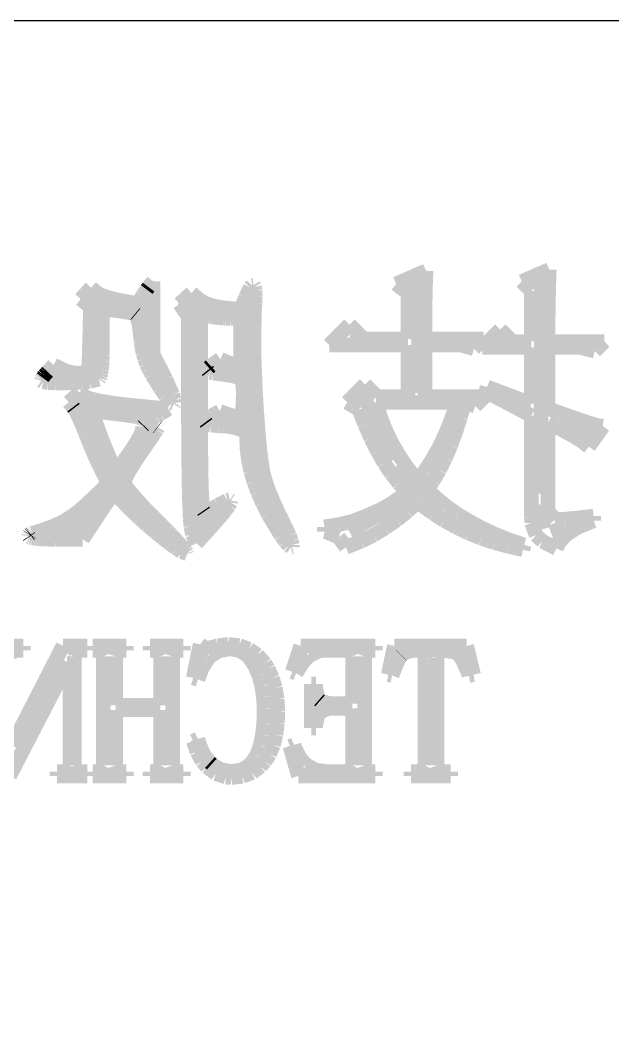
# Model space of a CAD drawing. Extents: x -169 to 241, y -96 to 191.
# Drawn here: x -151.26 to -147.13, y -87.12 to -80 of the extents above; entities that cross this region are included whole.
import ezdxf

# ---------------------------------------------------------------- set-up
doc = ezdxf.new("R2010")
doc.units = 0
doc.layers.add('BG_SILKSCREEN_BOTTOM', color=1, linetype='CONTINUOUS')

msp = doc.modelspace()

# ---------------------------------------------------------------- linework, layer by layer
at = {"layer": 'BG_SILKSCREEN_BOTTOM'}
msp.add_lwpolyline([(-163.78301, -80.00365), (-107.472988, -80.00365), (-107.472988, -90.503756)], dxfattribs=at)
at = {"layer": 'BG_SILKSCREEN_BOTTOM', "const_width": 0.1016}
for points in [[(-148.433282, -81.747106), (-148.641562, -81.8388)], [(-148.436584, -81.823814), (-148.433282, -81.747106)], [(-147.57527, -81.738724), (-147.76704, -81.822036)], [(-147.578572, -81.828386), (-147.57527, -81.738724)], [(-150.365206, -81.860898), (-150.333202, -81.820258)], [(-150.333202, -81.820258), (-150.333202, -82.074512)], [(-148.504148, -81.806288), (-148.471636, -82.596736)], [(-148.438362, -81.911698), (-148.436584, -81.823814)], [(-147.76704, -81.822036), (-147.700238, -81.888838)], [(-147.62988, -81.820258), (-147.635976, -83.300316)], [(-147.580858, -81.922112), (-147.578572, -81.828386)], [(-150.80107, -81.90357), (-150.765002, -81.865216)], [(-150.765002, -81.865216), (-150.728426, -81.89722)], [(-150.728426, -81.89722), (-150.70836, -81.909666)], [(-150.397718, -81.905856), (-150.391114, -81.896458)], [(-150.391114, -81.896458), (-150.384256, -81.88706)], [(-150.384256, -81.88706), (-150.377906, -81.877916)], [(-150.377906, -81.877916), (-150.371302, -81.869026)], [(-150.365206, -81.860898), (-150.371302, -81.869026)], [(-150.371048, -81.950306), (-150.365206, -81.860898)], [(-150.109174, -81.939892), (-150.066248, -81.901538)], [(-150.066248, -81.901538), (-150.017226, -81.94421)], [(-149.690074, -81.93151), (-149.657054, -81.862422)], [(-149.657054, -81.862422), (-149.644862, -81.847944)], [(-149.644862, -81.847944), (-149.63521, -81.846928)], [(-149.63521, -81.846928), (-149.628098, -81.858866)], [(-149.628098, -81.858866), (-149.62378, -81.88452)], [(-149.62378, -81.88452), (-149.62251, -81.923128)], [(-148.641562, -81.8388), (-148.55825, -81.905348)], [(-147.700238, -81.888838), (-147.700238, -82.239612)], [(-150.837646, -81.94421), (-150.80107, -81.90357)], [(-150.803356, -81.97215), (-150.837646, -81.94421)], [(-150.76932, -81.999836), (-150.803356, -81.97215)], [(-150.765256, -81.91246), (-150.784814, -81.931256)], [(-150.784814, -81.931256), (-150.685754, -82.012536)], [(-150.657814, -81.969102), (-150.765256, -81.91246)], [(-150.70836, -81.909666), (-150.693374, -81.91627)], [(-150.693374, -81.91627), (-150.676102, -81.923382)], [(-150.657814, -81.969102), (-150.685754, -82.012536)], [(-150.676102, -81.923382), (-150.656544, -81.929986)], [(-150.429722, -82.014568), (-150.657814, -81.969102)], [(-150.656544, -81.929986), (-150.635208, -81.93659)], [(-150.635208, -81.93659), (-150.612856, -81.942686)], [(-150.612856, -81.942686), (-150.589742, -81.948274)], [(-150.589742, -81.948274), (-150.566374, -81.952846)], [(-150.566374, -81.952846), (-150.440136, -81.976214)], [(-150.440136, -81.976214), (-150.4188, -81.939892)], [(-150.4188, -81.939892), (-150.409656, -81.924144)], [(-150.4188, -81.939892), (-150.402544, -81.985358)], [(-150.409656, -81.924144), (-150.403814, -81.915)], [(-150.403814, -81.915), (-150.397718, -81.905856)], [(-150.371048, -82.156808), (-150.371048, -81.950306)], [(-150.14956, -81.978246), (-150.109174, -81.939892)], [(-150.104602, -81.973928), (-150.119588, -82.020918)], [(-150.057866, -81.95056), (-150.104602, -81.973928)], [(-149.966426, -82.015584), (-150.057866, -81.95056)], [(-150.017226, -81.94421), (-149.992588, -81.961736)], [(-149.992588, -81.961736), (-149.977094, -81.96961)], [(-149.977094, -81.96961), (-149.959568, -81.97723)], [(-149.724364, -82.016854), (-149.690074, -81.93151)], [(-149.650704, -81.914746), (-149.67204, -82.001868)], [(-149.62251, -81.923128), (-149.624034, -81.975198)], [(-148.55825, -81.905348), (-148.55825, -82.222848)], [(-148.440648, -82.009488), (-148.438362, -81.911698)], [(-147.582636, -82.018886), (-147.580858, -81.922112)], [(-150.775416, -82.226404), (-150.76932, -81.999836)], [(-150.722584, -82.023458), (-150.730966, -82.096102)], [(-150.685754, -82.012536), (-150.722584, -82.023458)], [(-150.685754, -82.012536), (-150.685754, -82.243168)], [(-150.685754, -82.012536), (-150.585424, -82.02549)], [(-150.566374, -82.028284), (-150.585424, -82.02549)], [(-150.547832, -82.031078), (-150.566374, -82.028284)], [(-150.529798, -82.033872), (-150.547832, -82.031078)], [(-150.513288, -82.036412), (-150.529798, -82.033872)], [(-150.498302, -82.038952), (-150.513288, -82.036412)], [(-150.485094, -82.041238), (-150.498302, -82.038952)], [(-150.473918, -82.04327), (-150.485094, -82.041238)], [(-150.45944, -82.046826), (-150.473918, -82.04327)], [(-150.382986, -82.23631), (-150.429722, -82.014568)], [(-150.402544, -81.985358), (-150.333202, -82.32902)], [(-150.119588, -82.020918), (-150.14956, -81.978246)], [(-150.119588, -82.020918), (-150.087584, -82.065876)], [(-150.073614, -82.004916), (-150.075138, -82.035904)], [(-150.075138, -82.035904), (-150.03272, -82.033618)], [(-150.049484, -83.004406), (-150.075138, -82.035904)], [(-150.052786, -81.994502), (-150.073614, -82.004916)], [(-149.966426, -82.015584), (-150.052786, -81.994502)], [(-150.03272, -82.033618), (-150.03272, -82.081624)], [(-149.858984, -82.040984), (-149.966426, -82.015584)], [(-149.959568, -81.97723), (-149.940518, -81.983834)], [(-149.940518, -81.983834), (-149.91969, -81.98993)], [(-149.91969, -81.98993), (-149.897084, -81.995518)], [(-149.897084, -81.995518), (-149.873208, -82.00009)], [(-149.873208, -82.00009), (-149.84857, -82.004154)], [(-149.78253, -82.046572), (-149.858984, -82.040984)], [(-149.724364, -82.016854), (-149.84857, -82.004154)], [(-149.724364, -82.016854), (-149.78253, -82.046572)], [(-149.67204, -82.001868), (-149.724364, -82.07883)], [(-149.724364, -82.07883), (-149.724364, -82.016854)], [(-149.709124, -82.142838), (-149.67204, -82.001868)], [(-149.67204, -82.001868), (-149.673564, -82.114644)], [(-149.628352, -82.040222), (-149.631908, -82.264758)], [(-149.624034, -81.975198), (-149.628352, -82.040222)], [(-148.441664, -82.117692), (-148.440648, -82.009488)], [(-147.583652, -82.119724), (-147.582636, -82.018886)], [(-150.730966, -82.096102), (-150.737316, -82.460592)], [(-150.455122, -82.050382), (-150.45944, -82.046826)], [(-150.450296, -82.058002), (-150.455122, -82.050382)], [(-150.445724, -82.069178), (-150.450296, -82.058002)], [(-150.441152, -82.083656), (-150.445724, -82.069178)], [(-150.43658, -82.100928), (-150.441152, -82.083656)], [(-150.432516, -82.120486), (-150.43658, -82.100928)], [(-150.333202, -82.074512), (-150.333202, -82.32902)], [(-150.087584, -82.794602), (-150.087584, -82.065876)], [(-150.03272, -82.081624), (-150.034498, -82.643218)], [(-149.935946, -82.065876), (-150.00224, -82.05089)], [(-150.00224, -82.05089), (-150.00224, -82.73923)], [(-149.922738, -82.068162), (-149.935946, -82.065876)], [(-149.90826, -82.070194), (-149.922738, -82.068162)], [(-149.892258, -82.072226), (-149.90826, -82.070194)], [(-149.875748, -82.074004), (-149.892258, -82.072226)], [(-149.85873, -82.075528), (-149.875748, -82.074004)], [(-149.84222, -82.077052), (-149.85873, -82.075528)], [(-149.825964, -82.078068), (-149.84222, -82.077052)], [(-149.797008, -82.07883), (-149.825964, -82.078068)], [(-149.724364, -82.07883), (-149.797008, -82.07883)], [(-149.724364, -82.07883), (-149.724364, -82.420714)], [(-149.673564, -82.114644), (-149.659086, -82.484722)], [(-150.428706, -82.142076), (-150.432516, -82.120486)], [(-150.422864, -82.189828), (-150.428706, -82.142076)], [(-150.333202, -82.32902), (-150.371048, -82.156808)], [(-149.690836, -82.389218), (-149.709124, -82.142838)], [(-148.966174, -82.123026), (-149.107652, -82.264504)], [(-148.866352, -82.222848), (-148.966174, -82.123026)], [(-148.441664, -82.222848), (-148.441664, -82.117692)], [(-148.041868, -82.281014), (-147.917154, -82.1563)], [(-147.833588, -82.239612), (-147.917154, -82.1563)], [(-147.583652, -82.239612), (-147.583652, -82.119724)], [(-150.78202, -82.452718), (-150.775416, -82.226404)], [(-150.685754, -82.243168), (-150.687278, -82.336132)], [(-150.417784, -82.239104), (-150.422864, -82.189828)], [(-150.417784, -82.239104), (-150.382986, -82.23631)], [(-150.411434, -82.282792), (-150.417784, -82.239104)], [(-150.303992, -82.468974), (-150.417784, -82.239104)], [(-150.333202, -82.32902), (-150.417784, -82.239104)], [(-148.938488, -82.215228), (-148.95957, -82.199226)], [(-148.55825, -82.222848), (-148.866352, -82.222848)], [(-148.033486, -82.222848), (-148.441664, -82.222848)], [(-148.100288, -82.289396), (-148.033486, -82.222848)], [(-147.914868, -82.23123), (-147.933156, -82.224626)], [(-147.700238, -82.239612), (-147.833588, -82.239612)], [(-147.192238, -82.239612), (-147.583652, -82.239612)], [(-147.25904, -82.30616), (-147.192238, -82.239612)], [(-150.403306, -82.322416), (-150.411434, -82.282792)], [(-150.392892, -82.3595), (-150.403306, -82.322416)], [(-150.333202, -82.32902), (-150.245572, -82.501994)], [(-149.631908, -82.264758), (-149.628606, -82.405982)], [(-149.107652, -82.264504), (-148.55825, -82.264504)], [(-148.55825, -82.264504), (-148.55825, -82.622644)], [(-148.441664, -82.264504), (-148.191982, -82.264504)], [(-148.441664, -82.622644), (-148.441664, -82.264504)], [(-148.191982, -82.264504), (-148.100288, -82.289396)], [(-148.041868, -82.281014), (-147.700238, -82.281014)], [(-147.700238, -82.281014), (-147.700238, -82.672428)], [(-147.583652, -82.705956), (-147.583652, -82.281014)], [(-147.583652, -82.281014), (-147.358862, -82.281014)], [(-147.358862, -82.281014), (-147.25904, -82.30616)], [(-150.688548, -82.374994), (-150.690834, -82.408776)], [(-150.687278, -82.336132), (-150.688548, -82.374994)], [(-150.37943, -82.395822), (-150.392892, -82.3595)], [(-150.362412, -82.432652), (-150.37943, -82.395822)], [(-149.932898, -82.409538), (-149.912324, -82.39506)], [(-149.912324, -82.39506), (-149.865334, -82.363056)], [(-149.865334, -82.363056), (-149.794976, -82.392774)], [(-149.794976, -82.392774), (-149.724364, -82.420714)], [(-149.659086, -82.484722), (-149.690836, -82.389218)], [(-151.091392, -82.476086), (-151.08428, -82.467958)], [(-151.08428, -82.467958), (-151.07666, -82.459322)], [(-151.07666, -82.459322), (-151.068278, -82.450432)], [(-151.068278, -82.450432), (-151.025606, -82.403696)], [(-151.011636, -82.45221), (-151.060404, -82.496914)], [(-151.025606, -82.403696), (-151.02586, -82.403696)], [(-151.025606, -82.403696), (-150.961598, -82.4357)], [(-150.960582, -82.487262), (-151.011636, -82.45221)], [(-150.961598, -82.4357), (-150.936198, -82.44586)], [(-150.936198, -82.44586), (-150.922482, -82.450432)], [(-150.922482, -82.450432), (-150.908004, -82.453988)], [(-150.908004, -82.453988), (-150.893526, -82.456782)], [(-150.893526, -82.456782), (-150.879556, -82.458814)], [(-150.879556, -82.458814), (-150.866094, -82.460084)], [(-150.866094, -82.460084), (-150.85314, -82.460084)], [(-150.85314, -82.460084), (-150.841964, -82.459322)], [(-150.841964, -82.459322), (-150.78202, -82.452718)], [(-150.737316, -82.460592), (-150.789132, -82.482182)], [(-150.697438, -82.461354), (-150.701502, -82.48015)], [(-150.693628, -82.437732), (-150.697438, -82.461354)], [(-150.690834, -82.408776), (-150.693628, -82.437732)], [(-150.34133, -82.472022), (-150.362412, -82.432652)], [(-150.269702, -82.532474), (-150.303992, -82.468974)], [(-149.954996, -82.441034), (-149.954488, -82.432398)], [(-149.9489, -82.448654), (-149.954996, -82.441034)], [(-149.954488, -82.432398), (-149.946868, -82.421984)], [(-149.935438, -82.45475), (-149.9489, -82.448654)], [(-149.946868, -82.421984), (-149.932898, -82.409538)], [(-149.91461, -82.45983), (-149.935438, -82.45475)], [(-149.850348, -82.467704), (-149.91461, -82.45983)], [(-149.870922, -82.408014), (-149.906482, -82.427572)], [(-149.906482, -82.427572), (-149.659086, -82.484722)], [(-149.783546, -82.431128), (-149.870922, -82.408014)], [(-149.831298, -82.46999), (-149.850348, -82.467704)], [(-149.812248, -82.473292), (-149.831298, -82.46999)], [(-149.724364, -82.420714), (-149.783546, -82.431128)], [(-149.724364, -82.420714), (-149.659086, -82.484722)], [(-149.628606, -82.405982), (-149.62251, -82.556604)], [(-151.112982, -82.512662), (-151.110442, -82.50428)], [(-151.100282, -82.520536), (-151.112982, -82.512662)], [(-151.110442, -82.50428), (-151.107394, -82.498692)], [(-151.107394, -82.498692), (-151.103076, -82.491834)], [(-151.103076, -82.491834), (-151.097488, -82.484214)], [(-151.065484, -82.525616), (-151.100282, -82.520536)], [(-151.097488, -82.484214), (-151.091392, -82.476086)], [(-151.015192, -82.52841), (-151.065484, -82.525616)], [(-151.060404, -82.496914), (-150.990808, -82.499708)], [(-150.95474, -82.528664), (-151.015192, -82.52841)], [(-150.789132, -82.482182), (-150.960582, -82.487262)], [(-150.890478, -82.52714), (-150.95474, -82.528664)], [(-150.827994, -82.523076), (-150.890478, -82.52714)], [(-150.773384, -82.517742), (-150.827994, -82.523076)], [(-150.711662, -82.501994), (-150.773384, -82.517742)], [(-150.706074, -82.493866), (-150.711662, -82.501994)], [(-150.701502, -82.48015), (-150.706074, -82.493866)], [(-150.28418, -82.56397), (-150.34133, -82.472022)], [(-150.249636, -82.614516), (-150.269702, -82.532474)], [(-150.245572, -82.501994), (-150.19782, -82.609944)], [(-149.79396, -82.476594), (-149.812248, -82.473292)], [(-149.776688, -82.48015), (-149.79396, -82.476594)], [(-149.761194, -82.484214), (-149.776688, -82.48015)], [(-149.747224, -82.488278), (-149.761194, -82.484214)], [(-149.736048, -82.492342), (-149.747224, -82.488278)], [(-149.722332, -82.499708), (-149.736048, -82.492342)], [(-149.659086, -82.484722), (-149.722332, -82.499708)], [(-149.718268, -82.506058), (-149.722332, -82.499708)], [(-149.714712, -82.51571), (-149.718268, -82.506058)], [(-149.711664, -82.528664), (-149.714712, -82.51571)], [(-149.709378, -82.544412), (-149.711664, -82.528664)], [(-149.706076, -82.60461), (-149.659086, -82.484722)], [(-149.659086, -82.484722), (-149.650704, -82.738214)], [(-148.85797, -82.539332), (-148.982684, -82.6643)], [(-148.774658, -82.622644), (-148.85797, -82.539332)], [(-150.884636, -82.63001), (-150.846028, -82.595974)], [(-150.846028, -82.595974), (-150.80107, -82.625946)], [(-150.249636, -82.614516), (-150.28418, -82.56397)], [(-150.19782, -82.609944), (-150.186644, -82.64525)], [(-149.7076, -82.562446), (-149.709378, -82.544412)], [(-149.706584, -82.582766), (-149.7076, -82.562446)], [(-149.707346, -82.6516), (-149.706076, -82.60461)], [(-149.706584, -82.582766), (-149.706076, -82.60461)], [(-149.650704, -82.738214), (-149.706584, -82.582766)], [(-149.62251, -82.556604), (-149.614128, -82.707988)], [(-148.00834, -82.556096), (-148.016976, -82.589116)], [(-148.016976, -82.589116), (-147.700238, -82.755994)], [(-147.700238, -82.672428), (-148.00834, -82.556096)], [(-150.920704, -82.662268), (-150.884636, -82.63001)], [(-150.890986, -82.696558), (-150.920704, -82.662268)], [(-150.842726, -82.639408), (-150.876254, -82.662014)], [(-150.876254, -82.662014), (-150.754334, -82.724244)], [(-150.772368, -82.679286), (-150.842726, -82.639408)], [(-150.80107, -82.625946), (-150.76932, -82.638392)], [(-150.573232, -82.716116), (-150.772368, -82.679286)], [(-150.76932, -82.638392), (-150.743158, -82.644996)], [(-150.743158, -82.644996), (-150.711408, -82.652108)], [(-150.711408, -82.652108), (-150.674578, -82.658966)], [(-150.674578, -82.658966), (-150.63343, -82.665824)], [(-150.63343, -82.665824), (-150.588726, -82.672428)], [(-150.588726, -82.672428), (-150.541228, -82.678016)], [(-150.541228, -82.678016), (-150.491444, -82.683604)], [(-150.491444, -82.683604), (-150.228808, -82.709258)], [(-150.222204, -82.649568), (-150.249636, -82.614516)], [(-150.201884, -82.669888), (-150.222204, -82.649568)], [(-150.189184, -82.67573), (-150.201884, -82.669888)], [(-150.184104, -82.667348), (-150.189184, -82.67573)], [(-150.186644, -82.64525), (-150.184104, -82.667348)], [(-150.034498, -82.643218), (-150.03526, -83.362292)], [(-149.713696, -82.779616), (-149.707346, -82.6516)], [(-148.982684, -82.6643), (-148.89988, -82.714338)], [(-148.871686, -82.615024), (-148.651976, -83.059016)], [(-148.751544, -82.760058), (-148.78304, -82.6643)], [(-148.78304, -82.6643), (-148.216874, -82.6643)], [(-148.55825, -82.622644), (-148.774658, -82.622644)], [(-148.025358, -82.622644), (-148.441664, -82.622644)], [(-148.216874, -82.6643), (-148.22805, -82.69859)], [(-148.194776, -82.770218), (-148.166582, -82.6643)], [(-148.166582, -82.6643), (-148.091652, -82.689192)], [(-148.091652, -82.689192), (-148.025358, -82.622644)], [(-150.884636, -82.70494), (-150.890986, -82.696558)], [(-150.876762, -82.717132), (-150.884636, -82.70494)], [(-150.876762, -82.717132), (-150.805134, -82.746342)], [(-150.86838, -82.732626), (-150.876762, -82.717132)], [(-150.858982, -82.751168), (-150.86838, -82.732626)], [(-150.849076, -82.771996), (-150.858982, -82.751168)], [(-150.805134, -82.746342), (-150.781512, -82.82432)], [(-150.6601, -82.734912), (-150.754334, -82.724244)], [(-150.754334, -82.724244), (-150.739348, -82.779616)], [(-150.642066, -82.737198), (-150.6601, -82.734912)], [(-150.621238, -82.739738), (-150.642066, -82.737198)], [(-150.598378, -82.742532), (-150.621238, -82.739738)], [(-150.57374, -82.74558), (-150.598378, -82.742532)], [(-150.54834, -82.748882), (-150.57374, -82.74558)], [(-150.319486, -82.729578), (-150.573232, -82.716116)], [(-150.522686, -82.752184), (-150.54834, -82.748882)], [(-150.49754, -82.755486), (-150.522686, -82.752184)], [(-150.450804, -82.762598), (-150.49754, -82.755486)], [(-150.282148, -82.743548), (-150.310088, -82.758534)], [(-150.228808, -82.709258), (-150.282148, -82.743548)], [(-150.00224, -82.73923), (-150.001224, -83.025488)], [(-149.949662, -82.817208), (-149.925278, -82.756248)], [(-149.925278, -82.756248), (-149.946614, -82.768948)], [(-149.925278, -82.756248), (-149.869652, -82.726276)], [(-149.716236, -82.818224), (-149.925278, -82.756248)], [(-149.925278, -82.756248), (-149.87397, -82.82686)], [(-149.869652, -82.726276), (-149.790658, -82.754216)], [(-149.713696, -82.779616), (-149.790658, -82.754216)], [(-149.650704, -82.738214), (-149.716236, -82.818224)], [(-149.713696, -82.779616), (-149.680422, -82.691986)], [(-149.680422, -82.691986), (-149.650704, -82.738214)], [(-149.654006, -82.798158), (-149.650704, -82.738214)], [(-149.650704, -82.738214), (-149.60854, -83.114896)], [(-149.614128, -82.707988), (-149.60346, -82.852768)], [(-148.89988, -82.714338), (-148.861272, -82.81416)], [(-148.22805, -82.69859), (-148.26488, -82.800698)], [(-147.700238, -82.755994), (-147.700238, -83.463892)], [(-147.440142, -82.759042), (-147.583652, -82.705956)], [(-150.838662, -82.794602), (-150.849076, -82.771996)], [(-150.828248, -82.818732), (-150.838662, -82.794602)], [(-150.807674, -82.869532), (-150.828248, -82.818732)], [(-150.781512, -82.82432), (-150.634954, -83.183984)], [(-150.739348, -82.779616), (-150.72995, -82.809842)], [(-150.72995, -82.809842), (-150.722838, -82.830416)], [(-150.422356, -82.766154), (-150.450804, -82.762598)], [(-150.397464, -82.768694), (-150.422356, -82.766154)], [(-150.403306, -82.828384), (-150.398988, -82.823812)], [(-150.398988, -82.823812), (-150.393654, -82.821018)], [(-150.37562, -82.769456), (-150.397464, -82.768694)], [(-150.393654, -82.821018), (-150.386542, -82.81924)], [(-150.386542, -82.81924), (-150.377906, -82.818986)], [(-150.377906, -82.818986), (-150.367238, -82.820256)], [(-150.35657, -82.768948), (-150.37562, -82.769456)], [(-150.367238, -82.820256), (-150.354792, -82.822288)], [(-150.339806, -82.76717), (-150.35657, -82.768948)], [(-150.354792, -82.822288), (-150.335996, -82.825844)], [(-150.324312, -82.763614), (-150.339806, -82.76717)], [(-150.335996, -82.825844), (-150.32736, -82.827876)], [(-150.310088, -82.758534), (-150.324312, -82.763614)], [(-150.086822, -82.959194), (-150.087584, -82.794602)], [(-149.968458, -82.80146), (-149.96795, -82.791554)], [(-149.962108, -82.810096), (-149.968458, -82.80146)], [(-149.96795, -82.791554), (-149.960584, -82.780632)], [(-149.949662, -82.817208), (-149.962108, -82.810096)], [(-149.960584, -82.780632), (-149.946614, -82.768948)], [(-149.930612, -82.822034), (-149.949662, -82.817208)], [(-149.87397, -82.82686), (-149.930612, -82.822034)], [(-149.87397, -82.82686), (-149.654006, -82.798158)], [(-149.858222, -82.82686), (-149.87397, -82.82686)], [(-149.825202, -82.8294), (-149.87397, -82.82686)], [(-149.84222, -82.827876), (-149.858222, -82.82686)], [(-149.654006, -82.84845), (-149.716236, -82.818224)], [(-149.654006, -82.798158), (-149.713696, -82.779616)], [(-148.861272, -82.81416), (-148.817584, -82.912712)], [(-148.716238, -82.852514), (-148.751544, -82.760058)], [(-148.26488, -82.800698), (-148.30425, -82.896456)], [(-148.227288, -82.870294), (-148.194776, -82.770218)], [(-147.583652, -82.805524), (-147.532852, -82.830416)], [(-147.583652, -83.421728), (-147.583652, -82.805524)], [(-147.29968, -82.885788), (-147.48256, -82.802222)], [(-147.328636, -82.797396), (-147.440142, -82.759042)], [(-147.250658, -82.821526), (-147.328636, -82.797396)], [(-147.204938, -82.830416), (-147.250658, -82.821526)], [(-150.797768, -82.896202), (-150.807674, -82.869532)], [(-150.786338, -82.925158), (-150.797768, -82.896202)], [(-150.722838, -82.830416), (-150.71471, -82.854038)], [(-150.71471, -82.854038), (-150.705312, -82.879692)], [(-150.705312, -82.879692), (-150.694898, -82.907124)], [(-150.430484, -82.907632), (-150.421086, -82.889598)], [(-150.421086, -82.889598), (-150.413974, -82.874104)], [(-150.409656, -82.861404), (-150.413974, -82.874104)], [(-150.409656, -82.861404), (-150.408132, -82.85226)], [(-150.317454, -82.868008), (-150.409656, -82.861404)], [(-150.409656, -82.861404), (-150.378668, -82.902298)], [(-150.408132, -82.85226), (-150.4061, -82.834734)], [(-150.4061, -82.834734), (-150.403306, -82.828384)], [(-150.329138, -82.885788), (-150.343362, -82.907378)], [(-150.317454, -82.868008), (-150.329138, -82.885788)], [(-150.32736, -82.827876), (-150.320248, -82.829908)], [(-150.320248, -82.829908), (-150.313644, -82.83194)], [(-150.308564, -82.854038), (-150.317454, -82.868008)], [(-150.313644, -82.83194), (-150.30831, -82.834226)], [(-150.301452, -82.83956), (-150.308564, -82.854038)], [(-150.30831, -82.834226), (-150.3045, -82.836258)], [(-150.3045, -82.836258), (-150.302214, -82.838036)], [(-150.302214, -82.838036), (-150.301452, -82.83956)], [(-149.825202, -82.8294), (-149.84222, -82.827876)], [(-149.808438, -82.831432), (-149.825202, -82.8294)], [(-149.791674, -82.833972), (-149.808438, -82.831432)], [(-149.77618, -82.836766), (-149.791674, -82.833972)], [(-149.761448, -82.840322), (-149.77618, -82.836766)], [(-149.737318, -82.848196), (-149.761448, -82.840322)], [(-149.681692, -82.869532), (-149.737318, -82.848196)], [(-149.681692, -82.869532), (-149.681692, -82.942176)], [(-149.65299, -83.144868), (-149.681692, -82.869532)], [(-149.60346, -82.852768), (-149.591522, -82.98307)], [(-148.674582, -82.940144), (-148.716238, -82.852514)], [(-148.30425, -82.896456), (-148.346668, -82.983832)], [(-148.261578, -82.96402), (-148.227288, -82.870294)], [(-147.532852, -82.830416), (-147.42668, -82.887058)], [(-147.42668, -82.887058), (-147.349464, -82.933794)], [(-147.300442, -82.972402), (-147.200874, -82.830416)], [(-147.200874, -82.830416), (-147.204938, -82.830416)], [(-150.7744, -82.95513), (-150.786338, -82.925158)], [(-150.761446, -82.985864), (-150.7744, -82.95513)], [(-150.694898, -82.907124), (-150.683722, -82.935572)], [(-150.683722, -82.935572), (-150.672292, -82.964528)], [(-150.672292, -82.964528), (-150.6601, -82.993484)], [(-150.378668, -82.902298), (-150.59279, -83.21802)], [(-150.4696, -82.97291), (-150.454868, -82.949796)], [(-150.454868, -82.949796), (-150.441914, -82.927952)], [(-150.441914, -82.927952), (-150.430484, -82.907632)], [(-150.37816, -82.958178), (-150.397972, -82.98688)], [(-150.359872, -82.931508), (-150.37816, -82.958178)], [(-150.343362, -82.907378), (-150.359872, -82.931508)], [(-150.085298, -83.101942), (-150.086822, -82.959194)], [(-149.67839, -83.006184), (-149.681692, -82.942176)], [(-148.817584, -82.912712), (-148.771356, -83.00466)], [(-148.627846, -83.02244), (-148.674582, -82.940144)], [(-148.29917, -83.052412), (-148.261578, -82.96402)], [(-147.349464, -82.933794), (-147.300442, -82.972402)], [(-150.748492, -83.015836), (-150.761446, -82.985864)], [(-150.735792, -83.045046), (-150.748492, -83.015836)], [(-150.596092, -83.14944), (-150.6601, -82.993484)], [(-150.596092, -83.14944), (-150.502112, -83.02117)], [(-150.502112, -83.02117), (-150.4696, -82.97291)], [(-150.45944, -83.077812), (-150.4188, -83.016852)], [(-150.397972, -82.98688), (-150.4188, -83.016852)], [(-150.081488, -83.32597), (-150.049484, -83.004406)], [(-150.001224, -83.025488), (-149.9997, -83.137248)], [(-149.668738, -83.074002), (-149.67839, -83.006184)], [(-149.591522, -82.98307), (-149.578314, -83.09102)], [(-148.771356, -83.00466), (-148.723858, -83.087718)], [(-148.575776, -83.101434), (-148.627846, -83.02244)], [(-148.346668, -82.983832), (-148.392642, -83.065112)], [(-150.723092, -83.072732), (-150.735792, -83.045046)], [(-150.70074, -83.119468), (-150.723092, -83.072732)], [(-150.477728, -83.106768), (-150.494238, -83.133946)], [(-150.45944, -83.077812), (-150.477728, -83.106768)], [(-150.083774, -83.223608), (-150.085298, -83.101942)], [(-149.65299, -83.144868), (-149.668738, -83.074002)], [(-149.578314, -83.09102), (-149.56409, -83.168744)], [(-148.723858, -83.087718), (-148.67255, -83.162902)], [(-148.51888, -83.175348), (-148.575776, -83.101434)], [(-148.392642, -83.065112), (-148.440648, -83.139026)], [(-148.339556, -83.134708), (-148.29917, -83.052412)], [(-150.645114, -83.228434), (-150.70074, -83.119468)], [(-150.634954, -83.183984), (-150.596092, -83.14944)], [(-150.519892, -83.180682), (-150.529036, -83.19897)], [(-150.508462, -83.158838), (-150.519892, -83.180682)], [(-150.494238, -83.133946), (-150.508462, -83.158838)], [(-149.9997, -83.137248), (-149.998176, -83.229196)], [(-149.65299, -83.144868), (-149.60854, -83.114896)], [(-149.631146, -83.217766), (-149.65299, -83.144868)], [(-149.60854, -83.114896), (-149.584918, -83.236308)], [(-149.56409, -83.168744), (-149.546056, -83.22818)], [(-148.67255, -83.162902), (-148.62048, -83.22945)], [(-148.644864, -83.112102), (-148.425662, -83.340956), (-148.369782, -83.382612)], [(-148.491448, -83.20532), (-148.51888, -83.175348)], [(-148.440648, -83.139026), (-148.491448, -83.20532)], [(-148.38426, -83.210908), (-148.339556, -83.134708)], [(-150.777702, -83.354418), (-150.645114, -83.228434)], [(-150.59279, -83.21802), (-150.665434, -83.311746)], [(-150.59279, -83.21802), (-150.604728, -83.294728)], [(-150.559516, -83.275424), (-150.59279, -83.21802)], [(-150.53437, -83.21294), (-150.536402, -83.222084)], [(-150.536402, -83.222084), (-150.521924, -83.249516)], [(-150.529036, -83.19897), (-150.53437, -83.21294)], [(-150.521924, -83.249516), (-150.504906, -83.272122)], [(-150.083774, -83.223608), (-150.081488, -83.32597)], [(-149.998176, -83.229196), (-149.995382, -83.302348)], [(-149.603714, -83.292442), (-149.631146, -83.217766)], [(-149.584918, -83.236308), (-149.442424, -83.591654)], [(-149.546056, -83.22818), (-149.533864, -83.262978)], [(-148.62048, -83.22945), (-148.566378, -83.288886)], [(-148.425154, -83.272122), (-148.38426, -83.210908)], [(-150.665434, -83.311746), (-150.804118, -83.439254)], [(-150.604728, -83.294728), (-150.6347, -83.333336)], [(-150.604728, -83.294728), (-150.480776, -83.420712)], [(-150.2156, -83.648042), (-150.559516, -83.275424)], [(-150.504906, -83.272122), (-150.482554, -83.299554)], [(-150.482554, -83.299554), (-150.455376, -83.33105)], [(-149.995382, -83.302348), (-149.992334, -83.357466)], [(-149.570948, -83.367626), (-149.603714, -83.292442)], [(-149.533864, -83.262978), (-149.519894, -83.299808)], [(-149.519894, -83.299808), (-149.504146, -83.337654)], [(-148.513546, -83.303618), (-148.96846, -83.562952)], [(-148.583142, -83.302348), (-148.660358, -83.358228)], [(-148.566378, -83.288886), (-148.583142, -83.302348)], [(-148.357082, -83.33359), (-148.425154, -83.272122)], [(-150.85187, -83.525868), (-150.707598, -83.377024)], [(-150.837392, -83.409028), (-150.807928, -83.38312)], [(-150.807928, -83.38312), (-150.777702, -83.354418)], [(-150.707598, -83.377024), (-150.80234, -83.53552)], [(-150.673054, -83.38693), (-150.686262, -83.406234)], [(-150.660862, -83.369404), (-150.673054, -83.38693)], [(-150.650194, -83.354418), (-150.660862, -83.369404)], [(-150.6347, -83.333336), (-150.650194, -83.354418)], [(-150.455376, -83.33105), (-150.423626, -83.365848)], [(-150.423626, -83.365848), (-150.388574, -83.403186)], [(-150.078694, -83.40979), (-150.081488, -83.32597)], [(-150.03907, -83.525106), (-150.03526, -83.362292)], [(-150.03526, -83.362292), (-150.015702, -83.451446)], [(-150.03526, -83.362292), (-150.007828, -83.49742)], [(-149.992334, -83.357466), (-149.988524, -83.39582)], [(-149.988524, -83.39582), (-149.983952, -83.417918)], [(-149.89556, -83.388454), (-149.95906, -83.469988)], [(-149.908514, -83.396328), (-149.89556, -83.388454)], [(-149.806406, -83.382612), (-149.902672, -83.453224)], [(-149.89556, -83.388454), (-149.882352, -83.380326)], [(-149.882352, -83.380326), (-149.81809, -83.346544)], [(-149.806406, -83.382612), (-149.827742, -83.412838)], [(-149.81809, -83.346544), (-149.80031, -83.342734)], [(-149.794722, -83.361022), (-149.806406, -83.382612)], [(-149.80031, -83.342734), (-149.79269, -83.347814)], [(-149.79269, -83.347814), (-149.794722, -83.361022)], [(-149.532848, -83.443318), (-149.570948, -83.367626)], [(-149.504146, -83.337654), (-149.487636, -83.375754)], [(-149.487636, -83.375754), (-149.470618, -83.413092)], [(-148.660358, -83.358228), (-148.74367, -83.407504)], [(-148.563584, -83.423252), (-148.491448, -83.355434)], [(-148.491448, -83.355434), (-148.45919, -83.382612)], [(-148.45919, -83.382612), (-148.38426, -83.436714)], [(-148.285454, -83.39201), (-148.357082, -83.33359)], [(-148.209254, -83.445096), (-148.285454, -83.39201)], [(-147.614386, -83.54441), (-147.65147, -83.377024)], [(-150.804118, -83.439254), (-150.965408, -83.54822)], [(-150.922228, -83.471766), (-150.894288, -83.453224)], [(-150.894288, -83.453224), (-150.866094, -83.432142)], [(-150.866094, -83.432142), (-150.837392, -83.409028)], [(-150.714456, -83.44916), (-150.729188, -83.471258)], [(-150.699978, -83.427062), (-150.714456, -83.44916)], [(-150.686262, -83.406234), (-150.699978, -83.427062)], [(-150.429722, -83.469226), (-150.480776, -83.420712)], [(-150.388574, -83.403186), (-150.35022, -83.442556)], [(-150.35022, -83.442556), (-150.309834, -83.482942)], [(-150.075138, -83.476084), (-150.078694, -83.40979)], [(-149.902672, -83.453224), (-150.016972, -83.57743)], [(-150.015702, -83.451446), (-149.908514, -83.396328)], [(-149.983952, -83.417918), (-149.978872, -83.425284)], [(-149.978872, -83.425284), (-149.964902, -83.422236)], [(-149.964902, -83.422236), (-149.955504, -83.419188)], [(-149.955504, -83.419188), (-149.94509, -83.41487)], [(-149.94509, -83.41487), (-149.93366, -83.409536)], [(-149.93366, -83.409536), (-149.921214, -83.403186)], [(-149.908514, -83.396328), (-149.921214, -83.403186)], [(-149.85873, -83.451192), (-149.899624, -83.497674)], [(-149.827742, -83.412838), (-149.85873, -83.451192)], [(-149.442424, -83.591654), (-149.532848, -83.443318)], [(-149.470618, -83.413092), (-149.453092, -83.449414)], [(-149.453092, -83.449414), (-149.436074, -83.482942)], [(-148.860256, -83.45932), (-148.949664, -83.492848)], [(-148.833078, -83.447128), (-148.860256, -83.45932)], [(-148.74367, -83.407504), (-148.833078, -83.447128)], [(-148.639276, -83.48345), (-148.563584, -83.423252)], [(-148.38426, -83.436714), (-148.306282, -83.486752)], [(-148.128482, -83.49361), (-148.209254, -83.445096)], [(-147.700238, -83.463892), (-147.69846, -83.502246)], [(-147.534884, -83.480402), (-147.583652, -83.421728)], [(-147.267168, -83.45551), (-147.370546, -83.467956)], [(-147.267168, -83.48853), (-147.267168, -83.45551)], [(-151.078692, -83.543902), (-151.056594, -83.536028)], [(-151.056594, -83.536028), (-151.034242, -83.527646)], [(-151.034242, -83.527646), (-150.977854, -83.503008)], [(-150.977854, -83.503008), (-150.949914, -83.488276)], [(-150.949914, -83.488276), (-150.922228, -83.471766)], [(-150.949406, -83.575906), (-150.85187, -83.525868)], [(-150.80234, -83.53552), (-150.858728, -83.576668)], [(-150.743412, -83.493356), (-150.824692, -83.617562)], [(-150.729188, -83.471258), (-150.743412, -83.493356)], [(-150.37562, -83.517994), (-150.429722, -83.469226)], [(-150.320248, -83.565238), (-150.37562, -83.517994)], [(-150.309834, -83.482942), (-150.23211, -83.560666)], [(-150.07082, -83.52663), (-150.075138, -83.476084)], [(-150.07082, -83.52663), (-150.059898, -83.583272)], [(-150.025862, -83.592162), (-150.07082, -83.52663)], [(-150.010622, -83.525106), (-150.03907, -83.525106)], [(-149.899624, -83.497674), (-150.031958, -83.645248)], [(-149.95906, -83.469988), (-150.010622, -83.525106)], [(-150.007828, -83.49742), (-149.984714, -83.47075)], [(-149.384512, -83.590384), (-149.473158, -83.4771)], [(-149.436074, -83.482942), (-149.384512, -83.590384)], [(-149.043136, -83.515708), (-149.14118, -83.53044)], [(-149.14118, -83.53044), (-149.14118, -83.563714)], [(-148.949664, -83.492848), (-149.043136, -83.515708)], [(-148.79955, -83.58759), (-148.717254, -83.538314)], [(-148.717254, -83.538314), (-148.639276, -83.48345)], [(-148.306282, -83.486752), (-148.223986, -83.532218)], [(-148.223986, -83.532218), (-148.138642, -83.573112)], [(-148.044154, -83.53933), (-148.128482, -83.49361)], [(-147.69846, -83.502246), (-147.666964, -83.588606)], [(-147.466558, -83.530694), (-147.564856, -83.567524)], [(-147.533868, -83.480402), (-147.534884, -83.480402)], [(-147.471384, -83.477354), (-147.533868, -83.480402)], [(-147.370546, -83.467956), (-147.471384, -83.477354)], [(-147.459954, -83.58632), (-147.378674, -83.534504)], [(-147.378674, -83.534504), (-147.267168, -83.48853)], [(-151.19858, -83.595972), (-151.19731, -83.588098)], [(-151.195786, -83.600036), (-151.19858, -83.595972)], [(-151.19731, -83.588098), (-151.195786, -83.584542)], [(-151.195786, -83.584542), (-151.194008, -83.581748)], [(-151.187658, -83.603846), (-151.195786, -83.600036)], [(-151.194008, -83.581748), (-151.191468, -83.579462)], [(-151.191468, -83.579462), (-151.18842, -83.57743)], [(-151.18842, -83.57743), (-151.185118, -83.575652)], [(-151.174704, -83.607402), (-151.187658, -83.603846)], [(-151.185118, -83.575652), (-151.181308, -83.57489)], [(-151.181308, -83.57489), (-151.177244, -83.574636)], [(-151.177244, -83.574636), (-151.162766, -83.571588)], [(-151.156924, -83.610196), (-151.174704, -83.607402)], [(-151.162766, -83.571588), (-151.150574, -83.568286)], [(-151.150574, -83.568286), (-151.135588, -83.56346)], [(-151.135588, -83.56346), (-151.118316, -83.557872)], [(-151.118316, -83.557872), (-151.099012, -83.551014)], [(-150.965408, -83.54822), (-151.109934, -83.585812)], [(-151.109934, -83.585812), (-150.949406, -83.575906)], [(-151.099012, -83.551014), (-151.078692, -83.543902)], [(-150.858728, -83.576668), (-150.906734, -83.584542)], [(-150.266146, -83.60918), (-150.320248, -83.565238)], [(-150.2156, -83.648042), (-150.266146, -83.60918)], [(-150.23211, -83.560666), (-150.19782, -83.59648)], [(-150.19782, -83.59648), (-150.167594, -83.628738)], [(-150.031958, -83.645248), (-150.059898, -83.583272)], [(-150.016972, -83.57743), (-150.025862, -83.592162)], [(-149.442424, -83.591654), (-149.411944, -83.633564)], [(-149.384512, -83.590384), (-149.370288, -83.628738)], [(-149.14118, -83.563714), (-149.12975, -83.565746)], [(-149.12975, -83.565746), (-149.042374, -83.601814)], [(-149.042374, -83.601814), (-148.991066, -83.672934)], [(-148.885148, -83.630262), (-148.79955, -83.58759)], [(-148.138642, -83.573112), (-148.04898, -83.609434)], [(-148.04898, -83.609434), (-147.95627, -83.640422)], [(-147.954238, -83.581494), (-148.044154, -83.53933)], [(-147.861782, -83.618832), (-147.954238, -83.581494)], [(-147.666964, -83.588606), (-147.623276, -83.631024)], [(-147.510754, -83.644994), (-147.459954, -83.58632)], [(-151.13508, -83.612736), (-151.156924, -83.610196)], [(-151.109172, -83.614514), (-151.13508, -83.612736)], [(-151.079962, -83.616292), (-151.109172, -83.614514)], [(-151.012652, -83.617562), (-151.079962, -83.616292)], [(-151.012652, -83.617562), (-150.824692, -83.617562)], [(-150.17115, -83.6803), (-150.2156, -83.648042)], [(-150.134828, -83.703668), (-150.17115, -83.6803)], [(-150.167594, -83.628738), (-150.14194, -83.657186)], [(-150.14194, -83.657186), (-150.121112, -83.681062)], [(-149.38883, -83.660234), (-149.411944, -83.633564)], [(-149.372828, -83.672172), (-149.38883, -83.660234)], [(-149.364446, -83.670648), (-149.372828, -83.672172)], [(-149.370288, -83.628738), (-149.363684, -83.655662)], [(-149.363684, -83.655662), (-149.364446, -83.670648)], [(-148.990558, -83.672426), (-148.991574, -83.672426)], [(-148.991066, -83.672934), (-148.974556, -83.66633)], [(-148.974556, -83.66633), (-148.885148, -83.630262)], [(-147.95627, -83.640422), (-147.85975, -83.66633)], [(-147.763738, -83.652106), (-147.861782, -83.618832)], [(-147.85975, -83.66633), (-147.758658, -83.689698)], [(-147.750276, -83.655916), (-147.763738, -83.652106)], [(-147.758658, -83.689698), (-147.750276, -83.655916)], [(-147.623276, -83.631024), (-147.525486, -83.681316)], [(-147.525486, -83.681316), (-147.510754, -83.644994)], [(-150.09622, -83.717892), (-150.134828, -83.703668)], [(-150.121112, -83.681062), (-150.106126, -83.699604)], [(-150.106126, -83.699604), (-150.097744, -83.71205)], [(-150.097744, -83.71205), (-150.09622, -83.717892)], [(-151.23668, -84.359242), (-151.449024, -84.359242)], [(-150.960836, -84.359242), (-151.315928, -85.053424)], [(-151.315928, -84.401152), (-151.279606, -84.390738)], [(-151.279606, -84.390738), (-151.23668, -84.390738)], [(-151.23668, -84.390738), (-151.23668, -84.359242)], [(-150.791418, -84.359242), (-150.960836, -84.359242)], [(-150.870412, -84.401152), (-150.82901, -84.390738)], [(-150.82901, -84.390738), (-150.791418, -84.390738)], [(-150.791418, -84.390738), (-150.791418, -84.359242)], [(-150.753826, -84.359242), (-150.753826, -84.390738)], [(-150.5204, -84.359242), (-150.753826, -84.359242)], [(-150.753826, -84.390738), (-150.732998, -84.390738)], [(-150.732998, -84.390738), (-150.695406, -84.401152)], [(-150.5839, -84.401152), (-150.542498, -84.390738)], [(-150.542498, -84.390738), (-150.5204, -84.390738)], [(-150.5204, -84.390738), (-150.5204, -84.359242)], [(-150.356316, -84.359242), (-150.356316, -84.390738)], [(-150.12289, -84.359242), (-150.356316, -84.359242)], [(-150.356316, -84.390738), (-150.335234, -84.390738)], [(-150.335234, -84.390738), (-150.297896, -84.401152)], [(-150.18639, -84.401152), (-150.143718, -84.390738)], [(-150.143718, -84.390738), (-150.12289, -84.390738)], [(-150.12289, -84.390738), (-150.12289, -84.359242)], [(-150.006304, -84.348828), (-150.05431, -84.582254)], [(-149.979126, -84.369656), (-150.006304, -84.348828)], [(-149.947884, -84.374736), (-149.979126, -84.369656)], [(-149.884384, -84.359242), (-149.947884, -84.374736)], [(-149.809708, -84.348828), (-149.884384, -84.359242)], [(-149.878288, -84.394548), (-149.801326, -84.379816)], [(-149.808438, -84.348828), (-149.809708, -84.348828)], [(-149.733508, -84.35721), (-149.808438, -84.348828)], [(-149.801326, -84.379816), (-149.794214, -84.379816)], [(-149.794214, -84.379816), (-149.726396, -84.393532)], [(-149.665944, -84.382356), (-149.733508, -84.35721)], [(-149.606508, -84.422742), (-149.665944, -84.382356)], [(-149.306026, -84.359242), (-149.365208, -84.539328)], [(-148.786342, -84.359242), (-149.306026, -84.359242)], [(-149.179788, -84.394548), (-149.142196, -84.390738)], [(-149.142196, -84.390738), (-148.993606, -84.390738)], [(-148.993606, -84.390738), (-148.961094, -84.401152)], [(-148.849842, -84.401152), (-148.81352, -84.390738)], [(-148.81352, -84.390738), (-148.786342, -84.390738)], [(-148.786342, -84.390738), (-148.786342, -84.359242)], [(-148.654008, -84.359242), (-148.69668, -84.560156)], [(-148.150326, -84.359242), (-148.654008, -84.359242)], [(-148.54682, -84.393532), (-148.505418, -84.390738)], [(-148.505418, -84.390738), (-148.446998, -84.39531)], [(-148.350986, -84.39531), (-148.309584, -84.390738)], [(-148.309584, -84.390738), (-148.228304, -84.403946)], [(-148.10232, -84.560156), (-148.150326, -84.359242)], [(-150.881842, -84.433156), (-150.870412, -84.401152)], [(-150.881842, -85.191854), (-150.881842, -84.433156)], [(-150.695406, -84.401152), (-150.679912, -84.433156)], [(-150.679912, -84.433156), (-150.679912, -85.191854)], [(-150.594314, -84.433156), (-150.5839, -84.401152)], [(-150.594314, -84.772754), (-150.594314, -84.433156)], [(-150.297896, -84.401152), (-150.282148, -84.433156)], [(-150.282148, -84.433156), (-150.282148, -84.772754)], [(-150.196804, -84.433156), (-150.18639, -84.401152)], [(-150.196804, -85.191854), (-150.196804, -84.433156)], [(-149.991826, -84.514436), (-149.953218, -84.451952)], [(-149.953218, -84.451952), (-149.937724, -84.433156)], [(-149.937724, -84.433156), (-149.878288, -84.394548)], [(-149.726396, -84.393532), (-149.670008, -84.433156)], [(-149.670008, -84.433156), (-149.625304, -84.499958)], [(-149.555708, -84.480908), (-149.606508, -84.422742)], [(-149.294342, -84.47913), (-149.247606, -84.427822)], [(-149.247606, -84.427822), (-149.179788, -84.394548)], [(-148.961094, -84.401152), (-148.9456, -84.433156)], [(-148.9456, -84.433156), (-148.9456, -84.76234)], [(-148.861526, -84.433156), (-148.849842, -84.401152)], [(-148.861526, -85.191854), (-148.861526, -84.433156)], [(-148.63318, -84.472526), (-148.607526, -84.423758)], [(-148.607526, -84.423758), (-148.60651, -84.422742)], [(-148.60651, -84.422742), (-148.54682, -84.393532)], [(-148.446998, -84.39531), (-148.441918, -84.44865)], [(-148.441918, -84.44865), (-148.441918, -85.191854)], [(-148.357336, -84.443316), (-148.350986, -84.39531)], [(-148.357336, -85.191854), (-148.357336, -84.443316)], [(-148.228304, -84.403946), (-148.208492, -84.417408)], [(-148.208492, -84.417408), (-148.177504, -84.46135)], [(-148.177504, -84.46135), (-148.140928, -84.545424)], [(-151.332438, -85.265514), (-150.923498, -84.475828)], [(-150.923498, -84.475828), (-150.913084, -84.475828)], [(-150.913084, -84.475828), (-150.913084, -85.191854)], [(-150.021798, -84.592414), (-149.991826, -84.514436)], [(-149.625304, -84.499958), (-149.624288, -84.501736)], [(-149.624288, -84.501736), (-149.59711, -84.566252)], [(-149.532594, -84.517738), (-149.555708, -84.480908)], [(-149.503384, -84.582254), (-149.532594, -84.517738)], [(-149.33803, -84.549742), (-149.294342, -84.47913)], [(-148.67001, -84.565236), (-148.63318, -84.472526)], [(-150.05431, -84.582254), (-150.021798, -84.592414)], [(-149.59711, -84.566252), (-149.577298, -84.638134)], [(-149.48281, -84.652612), (-149.503384, -84.582254)], [(-149.365208, -84.539328), (-149.33803, -84.549742)], [(-148.69668, -84.560156), (-148.67001, -84.565236)], [(-148.140928, -84.545424), (-148.134578, -84.565236)], [(-148.134578, -84.565236), (-148.10232, -84.560156)], [(-149.577298, -84.638134), (-149.566122, -84.71535)], [(-149.469094, -84.730844), (-149.48281, -84.652612)], [(-149.232112, -84.624926), (-149.232112, -84.931758)], [(-149.200616, -84.624926), (-149.232112, -84.624926)], [(-149.200616, -84.655914), (-149.200616, -84.624926)], [(-149.1996, -84.666328), (-149.200616, -84.655914)], [(-149.179026, -84.735924), (-149.1996, -84.666328)], [(-149.566122, -84.71535), (-149.560788, -84.798408)], [(-149.46503, -84.815426), (-149.469094, -84.730844)], [(-149.171406, -84.742528), (-149.179026, -84.735924)], [(-149.099524, -84.76234), (-149.171406, -84.742528)], [(-150.282148, -84.772754), (-150.594314, -84.772754)], [(-150.594314, -84.804758), (-150.282148, -84.804758)], [(-150.594314, -85.191854), (-150.594314, -84.804758)], [(-150.282148, -84.804758), (-150.282148, -85.191854)], [(-149.560788, -84.809838), (-149.563836, -84.899754)], [(-149.560788, -84.798408), (-149.560788, -84.809838)], [(-149.468078, -84.895436), (-149.46503, -84.815426)], [(-149.179026, -84.82584), (-149.115526, -84.794344)], [(-149.115526, -84.794344), (-148.9456, -84.794344)], [(-148.9456, -84.76234), (-149.099524, -84.76234)], [(-148.9456, -84.794344), (-148.9456, -85.191854)], [(-149.200616, -84.91093), (-149.185122, -84.835238)], [(-149.185122, -84.835238), (-149.179026, -84.82584)], [(-149.563836, -84.899754), (-149.573234, -84.97951)], [(-149.478492, -84.978748), (-149.468078, -84.895436)], [(-149.232112, -84.931758), (-149.200616, -84.931758)], [(-149.200616, -84.931758), (-149.200616, -84.91093)], [(-150.021798, -85.006942), (-150.05431, -85.022436)], [(-150.05431, -85.022436), (-150.028148, -85.098128)], [(-150.0124, -85.04301), (-150.021798, -85.006942)], [(-149.573234, -84.97951), (-149.587712, -85.051646)], [(-149.496526, -85.051646), (-149.478492, -84.978748)], [(-150.028148, -85.098128), (-149.991826, -85.163914)], [(-149.982428, -85.11286), (-150.0124, -85.04301)], [(-149.587712, -85.051646), (-149.60981, -85.11413)], [(-149.52218, -85.11413), (-149.496526, -85.051646)], [(-149.353524, -85.048344), (-149.380702, -85.058758)], [(-149.380702, -85.058758), (-149.322282, -85.265514)], [(-149.349714, -85.06206), (-149.353524, -85.048344)], [(-149.3139, -85.13572), (-149.349714, -85.06206)], [(-149.991826, -85.163914), (-149.958298, -85.202014)], [(-149.937724, -85.171026), (-149.982428, -85.11286)], [(-149.925024, -85.182456), (-149.937724, -85.171026)], [(-149.614128, -85.123528), (-149.656546, -85.184742)], [(-149.60981, -85.11413), (-149.614128, -85.123528)], [(-149.58568, -85.19922), (-149.555708, -85.16493)], [(-149.555708, -85.16493), (-149.52218, -85.11413)], [(-149.269196, -85.187028), (-149.3139, -85.13572)], [(-151.003508, -85.234526), (-151.003508, -85.265514)], [(-150.960836, -85.234526), (-151.003508, -85.234526)], [(-150.928578, -85.22335), (-150.960836, -85.234526)], [(-150.913084, -85.191854), (-150.928578, -85.22335)], [(-150.870412, -85.22335), (-150.881842, -85.191854)], [(-150.833836, -85.234526), (-150.870412, -85.22335)], [(-150.791418, -85.234526), (-150.833836, -85.234526)], [(-150.791418, -85.265514), (-150.791418, -85.234526)], [(-150.753826, -85.234526), (-150.753826, -85.265514)], [(-150.727918, -85.234526), (-150.753826, -85.234526)], [(-150.695406, -85.22335), (-150.727918, -85.234526)], [(-150.679912, -85.191854), (-150.695406, -85.22335)], [(-150.5839, -85.22335), (-150.594314, -85.191854)], [(-150.547578, -85.234526), (-150.5839, -85.22335)], [(-150.5204, -85.234526), (-150.547578, -85.234526)], [(-150.5204, -85.265514), (-150.5204, -85.234526)], [(-150.356316, -85.234526), (-150.356316, -85.265514)], [(-150.3299, -85.234526), (-150.356316, -85.234526)], [(-150.297896, -85.22335), (-150.3299, -85.234526)], [(-150.282148, -85.191854), (-150.297896, -85.22335)], [(-150.18639, -85.22335), (-150.196804, -85.191854)], [(-150.149814, -85.234526), (-150.18639, -85.22335)], [(-150.12289, -85.234526), (-150.149814, -85.234526)], [(-150.12289, -85.265514), (-150.12289, -85.234526)], [(-149.958298, -85.202014), (-149.896322, -85.249258)], [(-149.86381, -85.22081), (-149.925024, -85.182456)], [(-149.788626, -85.234526), (-149.86381, -85.22081)], [(-149.78761, -85.234526), (-149.788626, -85.234526)], [(-149.714712, -85.222334), (-149.78761, -85.234526)], [(-149.656546, -85.184742), (-149.714712, -85.222334)], [(-149.711918, -85.268054), (-149.6441, -85.242146)], [(-149.6441, -85.242146), (-149.58568, -85.19922)], [(-149.206712, -85.222334), (-149.269196, -85.187028)], [(-149.13102, -85.234526), (-149.206712, -85.222334)], [(-148.993606, -85.234526), (-149.13102, -85.234526)], [(-148.961094, -85.22335), (-148.993606, -85.234526)], [(-148.9456, -85.191854), (-148.961094, -85.22335)], [(-148.849842, -85.22335), (-148.861526, -85.191854)], [(-148.8186, -85.234526), (-148.849842, -85.22335)], [(-148.786342, -85.234526), (-148.8186, -85.234526)], [(-148.786342, -85.265514), (-148.786342, -85.234526)], [(-148.537422, -85.234526), (-148.537422, -85.265514)], [(-148.489924, -85.234526), (-148.537422, -85.234526)], [(-148.457412, -85.22335), (-148.489924, -85.234526)], [(-148.441918, -85.191854), (-148.457412, -85.22335)], [(-148.345906, -85.22335), (-148.357336, -85.191854)], [(-148.309584, -85.234526), (-148.345906, -85.22335)], [(-148.261578, -85.234526), (-148.309584, -85.234526)], [(-148.261578, -85.265514), (-148.261578, -85.234526)], [(-151.003508, -85.265514), (-150.791418, -85.265514)], [(-150.753826, -85.265514), (-150.5204, -85.265514)], [(-150.356316, -85.265514), (-150.12289, -85.265514)], [(-149.896322, -85.249258), (-149.827234, -85.273134)], [(-149.827234, -85.273134), (-149.788626, -85.276436)], [(-149.788626, -85.276436), (-149.711918, -85.268054)], [(-149.322282, -85.265514), (-148.786342, -85.265514)], [(-148.537422, -85.265514), (-148.261578, -85.265514)]]:
    msp.add_lwpolyline(points, dxfattribs=at)

doc.saveas('drawing.dxf')
